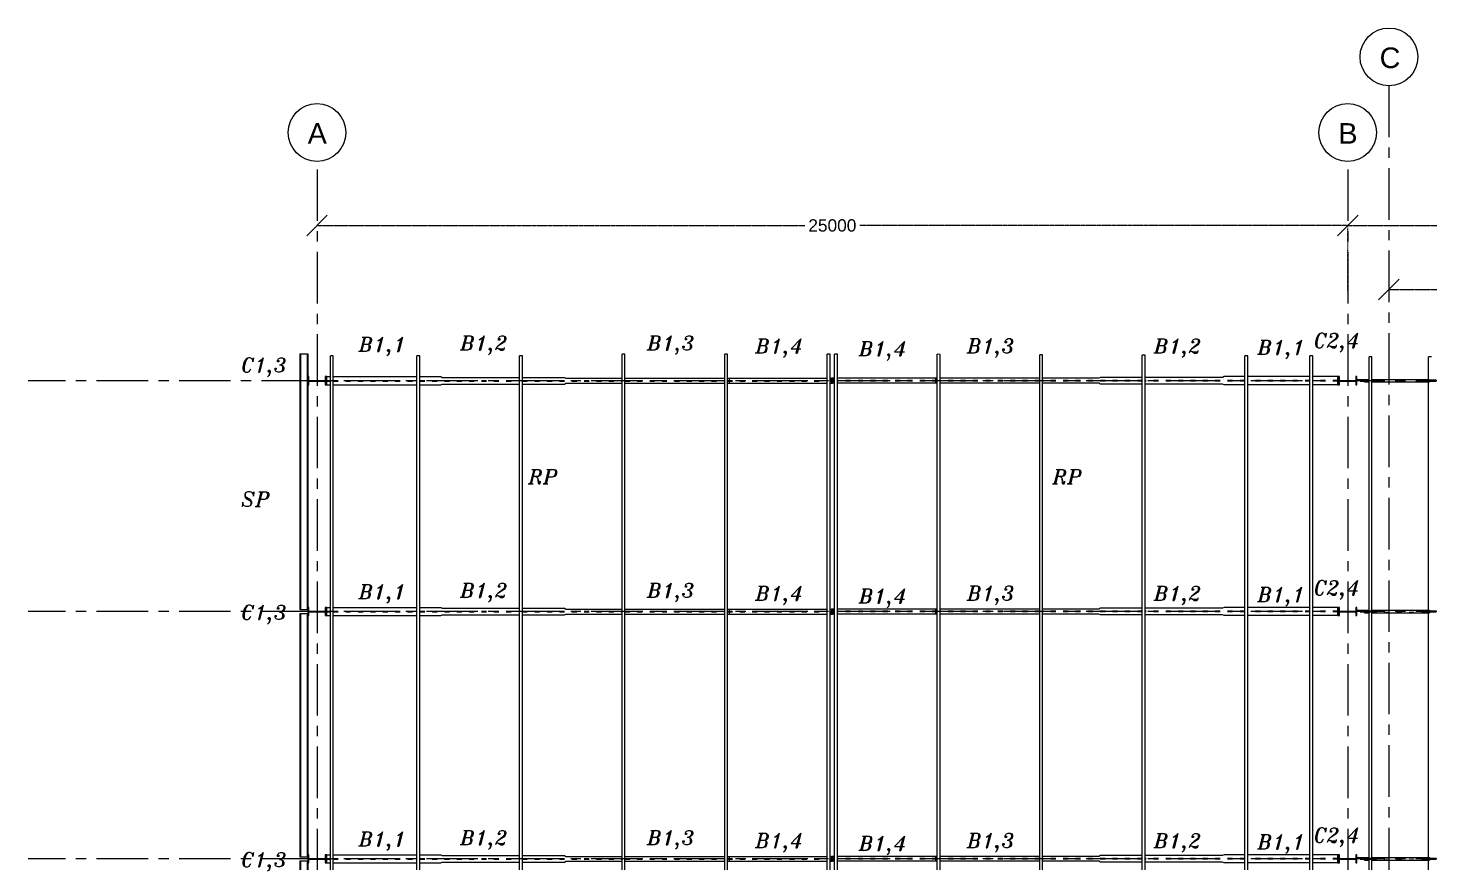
# Model space of a CAD drawing. Header units: inches. Extents: x -15 to 1885144, y -42615 to 866270.
# Drawn here: x 1628025 to 1662029, y 382315 to 402571 of the extents above; entities that cross this region are included whole.
import ezdxf

# ---------------------------------------------------------------- set-up
doc = ezdxf.new("R2010")
doc.units = ezdxf.units.IN
doc.header["$LTSCALE"] = 100
doc.header["$MEASUREMENT"] = 0
for name, pattern in [('CENTER', [2, 1.25, -0.25, 0.25, -0.25]), ('dash line', [30, 12, -18]), ('PHANTOM2', [1.25, 0.625, -0.125, 0.125, -0.125, 0.125, -0.125])]:
    doc.linetypes.add(name, pattern=pattern)
for name, color, linetype in [('axis', 8, 'PHANTOM2'), ('columns', 2, 'Continuous'), ('dimensions', 10, 'PHANTOM2'), ('layout', 7, 'Continuous'), ('purlins', 4, 'Continuous'), ('text', 3, 'Continuous')]:
    doc.layers.add(name, color=color, linetype=linetype)
doc.styles.get("Standard").update_dxf_attribs({"font": 'arial.ttf'})
doc.styles.add('TEXT-3', font='ITALICT.shx', dxfattribs={"height": 350})
doc.dimstyles.new('Dim_1', dxfattribs={"dimtxt": 300, "dimasz": 500, "dimexe": 0.0625, "dimexo": 0.0625, "dimgap": 100, "dimtad": 0, "dimtih": 1, "dimtoh": 1, "dimdec": 0, "dimzin": 0, "dimdsep": 46, "dimtxsty": 'Standard', "dimblk": 'OBLIQUE', "dimcen": 0.09, "dimclrd": 256, "dimclre": 256, "dimclrt": 256, "dimadec": 0, "dimazin": 0, "dimtm": 1e-09, "dimtfac": 1, "dimtdec": 0, "dimtofl": 0, "dimtmove": 0, "dimatfit": 3, "dimfxl": 1, "dimtfillclr": 256, "dimtolj": 1, "dimtzin": 0, "dimlwe": -1, "dimarcsym": 0})
pattern_1 = [(315, (1563145.93208, 1246155.23889), (0.088388347648, 0.088388347648), [])]
pattern_2 = [(315, (-84388.44606, 852140.54364), (0.088388347648, 0.088388347648), [])]

# ---------------------------------------------------------------- blocks, each defined once
blk = doc.blocks.new('_Oblique')
at = {"color": 0, "linetype": 'ByBlock', "lineweight": -2}
blk.add_line((-0.5, -0.5), (0.5, 0.5), dxfattribs=at)
blk = doc.blocks.new('*D1083')
at = {"layer": 'Defpoints', "color": 0, "ltscale": 0.01, "transparency": 16777216}
for p in [(1660034, 397780), (1660034, 396206), (1700034, 396206)]:
    blk.add_point(p, dxfattribs=at)
at = {"layer": 'dimensions', "linetype": 'dash line', "ltscale": 0.01, "transparency": 16777216}
for p, q in [((1660034, 396206), (1660034, 397780)), ((1700034, 396206), (1700034, 397780))]:
    blk.add_line(p, q, dxfattribs=at)
at = {"layer": 'dimensions', "lineweight": -2, "ltscale": 0.01, "transparency": 16777216}
for p, q in [((1660034, 397780), (1679364, 397780)), ((1700034, 397780), (1680704, 397780))]:
    blk.add_line(p, q, dxfattribs=at)
at = {"layer": 'dimensions', "lineweight": -2, "ltscale": 0.01, "transparency": 16777216, "xscale": 500, "yscale": 500, "zscale": 500, "rotation": 180}
blk.add_blockref('_Oblique', (1660034, 397780), dxfattribs=at)
at = {"layer": 'dimensions', "lineweight": -2, "ltscale": 0.01, "transparency": 16777216, "xscale": 500, "yscale": 500, "zscale": 500}
blk.add_blockref('_Oblique', (1700034, 397780), dxfattribs=at)
at = {"layer": 'dimensions', "ltscale": 0.01, "transparency": 16777216, "insert": (1680034, 397780), "char_height": 300, "attachment_point": 5}
blk.add_mtext('\\A1;40000', dxfattribs=at)
blk = doc.blocks.new('*D1084')
at = {"layer": 'Defpoints', "color": 0, "ltscale": 0.01, "transparency": 16777216}
for p in [(1661034, 396229), (1661034, 396207), (1699034, 396207)]:
    blk.add_point(p, dxfattribs=at)
at = {"layer": 'dimensions', "linetype": 'dash line', "ltscale": 0.01, "transparency": 16777216}
for p, q in [((1661034, 396207), (1661034, 396230)), ((1699034, 396207), (1699034, 396230))]:
    blk.add_line(p, q, dxfattribs=at)
at = {"layer": 'dimensions', "lineweight": -2, "ltscale": 0.01, "transparency": 16777216}
for p, q in [((1661034, 396229), (1679370, 396229)), ((1699034, 396229), (1680698, 396229))]:
    blk.add_line(p, q, dxfattribs=at)
at = {"layer": 'dimensions', "lineweight": -2, "ltscale": 0.01, "transparency": 16777216, "xscale": 500, "yscale": 500, "zscale": 500, "rotation": 180}
blk.add_blockref('_Oblique', (1661034, 396229), dxfattribs=at)
at = {"layer": 'dimensions', "lineweight": -2, "ltscale": 0.01, "transparency": 16777216, "xscale": 500, "yscale": 500, "zscale": 500}
blk.add_blockref('_Oblique', (1699034, 396229), dxfattribs=at)
at = {"layer": 'dimensions', "ltscale": 0.01, "transparency": 16777216, "insert": (1680034, 396229), "char_height": 300, "attachment_point": 5}
blk.add_mtext('\\A1;38000', dxfattribs=at)
blk = doc.blocks.new('*D1085')
at = {"layer": 'Defpoints', "color": 0, "ltscale": 0.01, "transparency": 16777216}
for p in [(1635034, 397780), (1635034, 397780), (1660034, 397780)]:
    blk.add_point(p, dxfattribs=at)
at = {"layer": 'dimensions', "linetype": 'dash line', "ltscale": 0.01, "transparency": 16777216}
for p, q in [((1635034, 397780), (1635034, 397780)), ((1660034, 397780), (1660034, 397780))]:
    blk.add_line(p, q, dxfattribs=at)
at = {"layer": 'dimensions', "lineweight": -2, "ltscale": 0.01, "transparency": 16777216}
for p, q in [((1635034, 397780), (1646868, 397780)), ((1660034, 397780), (1648201, 397780))]:
    blk.add_line(p, q, dxfattribs=at)
at = {"layer": 'dimensions', "lineweight": -2, "ltscale": 0.01, "transparency": 16777216, "xscale": 500, "yscale": 500, "zscale": 500, "rotation": 180}
blk.add_blockref('_Oblique', (1635034, 397780), dxfattribs=at)
at = {"layer": 'dimensions', "lineweight": -2, "ltscale": 0.01, "transparency": 16777216, "xscale": 500, "yscale": 500, "zscale": 500}
blk.add_blockref('_Oblique', (1660034, 397780), dxfattribs=at)
at = {"layer": 'dimensions', "ltscale": 0.01, "transparency": 16777216, "insert": (1647534, 397780), "char_height": 300, "attachment_point": 5}
blk.add_mtext('\\A1;25000', dxfattribs=at)
blk = doc.blocks.new('*U1090')
at = {"layer": 'columns', "ltscale": 0.01}
for p, q in [((-12720, 100), (-12720, -100)), ((-12700, 100), (-12720, 100)), ((-12700, -100), (-12700, 100)), ((-12700, 7.5), (-12300, 7.5)), ((-12500, -7.5), (-12500, 7.5)), ((-12300, 100), (-12300, -100)), ((-12280, 100), (-12300, 100)), ((-12280, -100), (-12280, 100)), ((12280, 100), (12280, -100)), ((12300, 100), (12280, 100)), ((12300, -100), (12300, 100)), ((12300, 7.5), (12700, 7.5)), ((12500, -7.5), (12500, 7.5)), ((12700, 100), (12700, -100)), ((12720, 100), (12700, 100)), ((12720, -100), (12720, 100)), ((-12720, -100), (-12700, -100)), ((-12700, -7.5), (-12300, -7.5)), ((-12300, -100), (-12280, -100)), ((12280, -100), (12300, -100)), ((12300, -7.5), (12700, -7.5)), ((12700, -100), (12720, -100))]:
    blk.add_line(p, q, dxfattribs=at)
blk = doc.blocks.new('*U1091')
at = {"layer": 'columns', "color": 0, "linetype": 'ByBlock', "lineweight": -2, "transparency": 16777216}
for p in [(0, 0), (0, -6000)]:
    blk.add_blockref('*U1090', p, dxfattribs=at)
blk = doc.blocks.new('*U1147')
at = {"layer": 'layout', "ltscale": 0.01}
for p, q in [((150, 10), (-150, 10)), ((-150, 10), (-150, -10)), ((150, -10), (150, 10)), ((-150, -10), (150, -10))]:
    blk.add_line(p, q, dxfattribs=at)
blk = doc.blocks.new('*U1148')
at = {"layer": 'layout', "color": 0, "linetype": 'ByBlock', "lineweight": -2, "transparency": 16777216}
for p in [(0, 0), (2000, 0), (4000, 0), (6000, 0), (8000, 0), (10000, 0), (12000, 0), (14000, 0), (16000, 0), (18000, 0)]:
    blk.add_blockref('*U1147', p, dxfattribs=at)
blk = doc.blocks.new('*U1151')
at = {"layer": 'layout', "ltscale": 0.01}
for p, q in [((150, 10), (-150, 10)), ((-150, 10), (-150, -10)), ((150, -10), (150, 10)), ((-150, -10), (150, -10))]:
    blk.add_line(p, q, dxfattribs=at)
blk = doc.blocks.new('*U1152')
at = {"layer": 'layout', "color": 0, "linetype": 'ByBlock', "lineweight": -2, "transparency": 16777216}
for p in [(0, 0), (2000, 0), (4000, 0), (6000, 0), (8000, 0), (10000, 0), (12000, 0), (14000, 0), (16000, 0), (18000, 0)]:
    blk.add_blockref('*U1151', p, dxfattribs=at)
blk = doc.blocks.new('*U1155')
at = {"layer": 'layout', "ltscale": 0.01}
for p, q in [((150, 10), (-150, 10)), ((-150, 10), (-150, -10)), ((150, -10), (150, 10)), ((-150, -10), (150, -10))]:
    blk.add_line(p, q, dxfattribs=at)
blk = doc.blocks.new('*U1156')
at = {"layer": 'layout', "color": 0, "linetype": 'ByBlock', "lineweight": -2, "transparency": 16777216}
for p in [(0, 0), (2000, 0), (4000, 0), (6000, 0), (8000, 0), (10000, 0), (12000, 0), (14000, 0), (16000, 0), (18000, 0)]:
    blk.add_blockref('*U1155', p, dxfattribs=at)
blk = doc.blocks.new('*U1164')
at = {"layer": 'layout', "ltscale": 0.1}
h = blk.add_hatch(color=256, dxfattribs=at)
h.dxf.hatch_style = 1
h.paths.add_polyline_path([(-12280, 60), (-12280, 40), (-12260, 40), (-12260, 60)])
h.paths.add_polyline_path([(-12260, -60), (-12260, -40), (-12280, -40), (-12280, -60)])
h = blk.add_hatch(dxfattribs=at)
h.set_pattern_fill('ANSI31', color=256, angle=-90)
h.set_pattern_definition(pattern_2)
h.paths.add_polyline_path([(0, 45), (-20, 45), (-20, 25), (0, 25)])
h.paths.add_polyline_path([(0, -25), (-20, -25), (-20, -45), (0, -45)])
h = blk.add_hatch(dxfattribs=at)
h.set_pattern_fill('ANSI31', color=256, angle=-90)
h.set_pattern_definition(pattern_2)
h.paths.add_polyline_path([(0, 25), (20, 25), (20, 45), (0, 45)])
h.paths.add_polyline_path([(0, -45), (20, -45), (20, -25), (0, -25)])
h = blk.add_hatch(color=256, dxfattribs=at)
h.dxf.hatch_style = 1
h.paths.add_polyline_path([(12260, 60), (12260, 40), (12280, 40), (12280, 60)])
h.paths.add_polyline_path([(12280, -60), (12280, -40), (12260, -40), (12260, -60)])
for p, q in [((-12280, 100), (-12174, 100)), ((-12260, 100), (-12280, 100)), ((-12280, 100), (-12280, -100)), ((-12260, 60), (-12280, 60)), ((-12260, 40), (-12280, 40)), ((-12260, -100), (-12260, 100)), ((-12104, 100), (-10078, 100)), ((-10008, 100), (-9500, 100)), ((-9500, 100), (-9465, 80)), ((-9465, 80), (-7589, 80)), ((-7520, 80), (-6500, 80)), ((-6500, 80), (-6465, 60)), ((-6465, 60), (-5101, 60)), ((-5031, 60), (-2612, 60)), ((-2542, 60), (-124, 60)), ((-2500, 60), (-2500, -60)), ((-54, 60), (0, 60)), ((-20, 60), (-20, -60)), ((0, 60), (-20, 60)), ((-20, 45), (0, 45)), ((-20, 25), (0, 25)), ((0, 60), (0, -60)), ((54, 60), (0, 60)), ((0, -60), (0, 60)), ((0, 60), (20, 60)), ((0, -60), (0, 60)), ((20, 45), (0, 45)), ((20, 25), (0, 25)), ((20, 60), (20, -60)), ((2542, 60), (124, 60)), ((2500, 60), (2500, -60)), ((5031, 60), (2612, 60)), ((6465, 60), (5101, 60)), ((6500, 80), (6465, 60)), ((7518, 80), (6500, 80)), ((9465, 80), (7587, 80)), ((9500, 100), (9465, 80)), ((10008, 100), (9500, 100)), ((11585, 100), (10078, 100)), ((12280, 100), (11655, 100)), ((12260, -100), (12260, 100)), ((12260, 100), (12280, 100)), ((12260, 60), (12280, 60)), ((12260, 40), (12280, 40)), ((12280, 100), (12280, -100)), ((-12260, -40), (-12280, -40)), ((-12260, -60), (-12280, -60)), ((-12280, -100), (-12174, -100)), ((-12260, -100), (-12280, -100)), ((-12104, -100), (-10078, -100)), ((-10008, -100), (-9500, -100)), ((-9500, -100), (-9465, -80)), ((-9465, -80), (-7589, -80)), ((-7520, -80), (-6500, -80)), ((-6500, -80), (-6465, -60)), ((-6465, -60), (-5101, -60)), ((-5031, -60), (-2612, -60)), ((-2542, -60), (-124, -60)), ((-54, -60), (0, -60)), ((-20, -25), (0, -25)), ((-20, -45), (0, -45)), ((-20, -60), (0, -60)), ((20, -25), (0, -25)), ((20, -45), (0, -45)), ((54, -60), (0, -60)), ((20, -60), (0, -60)), ((2542, -60), (124, -60)), ((5031, -60), (2612, -60)), ((6465, -60), (5101, -60)), ((6500, -80), (6465, -60)), ((7518, -80), (6500, -80)), ((9465, -80), (7587, -80)), ((9500, -100), (9465, -80)), ((10008, -100), (9500, -100)), ((11585, -100), (10078, -100)), ((12280, -100), (11655, -100)), ((12260, -40), (12280, -40)), ((12260, -60), (12280, -60)), ((12260, -100), (12280, -100))]:
    blk.add_line(p, q, dxfattribs=at)
at = {"layer": 'layout', "linetype": 'dash line', "ltscale": 0.1}
for p, q in [((-12260, 7), (-12174, 7)), ((-12104, 7), (-10078, 7)), ((-10008, 7), (-7589, 7)), ((-7520, 7), (-5101, 7)), ((-5031, 7), (-2612, 7)), ((-2542, 7), (-124, 7)), ((-54, 7), (0, 7)), ((54, 7), (0, 7)), ((2542, 7), (124, 7)), ((5031, 7), (2612, 7)), ((7518, 7), (5101, 7)), ((10008, 7), (7587, 7)), ((11585, 7), (10078, 7)), ((12260, 7), (11655, 7)), ((-12260, -8), (-12174, -8)), ((-12104, -8), (-10078, -8)), ((-10008, -8), (-7589, -8)), ((-7520, -8), (-5101, -8)), ((-5031, -8), (-2612, -8)), ((-2542, -8), (-124, -8)), ((-54, -8), (0, -8)), ((54, -8), (0, -8)), ((2542, -8), (124, -8)), ((5031, -8), (2612, -8)), ((7518, -8), (5101, -8)), ((10008, -8), (7587, -8)), ((11585, -8), (10078, -8)), ((12260, -8), (11655, -8))]:
    blk.add_line(p, q, dxfattribs=at)
blk = doc.blocks.new('*U1165')
at = {"layer": 'layout', "color": 0, "linetype": 'ByBlock', "lineweight": -2, "transparency": 16777216}
for p in [(0, 0), (0, -6000)]:
    blk.add_blockref('*U1164', p, dxfattribs=at)
blk = doc.blocks.new('*U1174')
at = {"layer": 'text', "linetype": 'Continuous', "style": 'TEXT-3'}
for s, p in [('C2,4', (12392, 156)), ('C1,3', (-13625, -440))]:
    blk.add_text(s, height=350, dxfattribs=at).set_placement(p)
blk = doc.blocks.new('*U1175')
at = {"layer": 'text', "color": 0, "linetype": 'ByBlock', "lineweight": -2, "transparency": 16777216}
for p in [(0, 66000), (0, 60000), (0, 54000)]:
    blk.add_blockref('*U1174', p, dxfattribs=at)
blk = doc.blocks.new('*U1176')
at = {"layer": 'text', "linetype": 'Continuous', "style": 'TEXT-3'}
for s, p in [('B1,1', (-5428, -140)), ('B1,2', (-2963, -109)), ('B1,3', (1570, -107)), ('B1,4', (4194, -177))]:
    blk.add_text(s, height=350, dxfattribs=at).set_placement(p)
blk = doc.blocks.new('*U1177')
at = {"layer": 'text', "color": 0, "linetype": 'ByBlock', "lineweight": -2, "transparency": 16777216}
for p in [(0, 66000), (0, 60000), (0, 54000)]:
    blk.add_blockref('*U1176', p, dxfattribs=at)
blk = doc.blocks.new('*U1180')
at = {"layer": 'text', "linetype": 'Continuous', "style": 'TEXT-3'}
for s, p in [('B1,4', (-5428, -177)), ('B1,3', (-2803, -107)), ('B1,2', (1730, -109)), ('B1,1', (4244, -140))]:
    blk.add_text(s, height=350, dxfattribs=at).set_placement(p)
blk = doc.blocks.new('*U1181')
at = {"layer": 'text', "color": 0, "linetype": 'ByBlock', "lineweight": -2, "transparency": 16777216}
for p in [(0, 66000), (0, 60000), (0, 54000)]:
    blk.add_blockref('*U1180', p, dxfattribs=at)
blk = doc.blocks.new('*U1182')
at = {"layer": 'text', "linetype": 'Continuous', "style": 'TEXT-3'}
for p in [(-25495, -175), (-12779, -175)]:
    blk.add_text('RP', height=350, dxfattribs=at).set_placement(p)
blk = doc.blocks.new('*U1183')
at = {"layer": 'text', "color": 0, "linetype": 'ByBlock', "lineweight": -2, "transparency": 16777216}
blk.add_blockref('*U1182', (0, 60000), dxfattribs=at)
blk = doc.blocks.new('*U1184')
at = {"layer": 'text', "linetype": 'Continuous', "style": 'TEXT-3'}
blk.add_text('SP', height=350, dxfattribs=at).set_placement((-392, -175))
blk = doc.blocks.new('*U1185')
at = {"layer": 'text', "color": 0, "linetype": 'ByBlock', "lineweight": -2, "transparency": 16777216}
blk.add_blockref('*U1184', (0, 60000), dxfattribs=at)

msp = doc.modelspace()

# ---------------------------------------------------------------- hatches: boundary and pattern name
at = {"layer": 'layout', "ltscale": 0.1}
h = msp.add_hatch(color=256, dxfattribs=at)
h.dxf.hatch_style = 1
h.paths.add_polyline_path([(1635254.378, 394074.695), (1635254.378, 394054.695), (1635274.378, 394054.695), (1635274.378, 394074.695)])
h.paths.add_polyline_path([(1635274.378, 393954.695), (1635274.378, 393974.695), (1635254.378, 393974.695), (1635254.378, 393954.695)])
h = msp.add_hatch(dxfattribs=at)
h.set_pattern_fill('ANSI31', color=256, angle=-90)
h.set_pattern_definition(pattern_1)
h.paths.add_polyline_path([(1647534.378, 394059.695), (1647514.378, 394059.695), (1647514.378, 394039.695), (1647534.378, 394039.695)])
h.paths.add_polyline_path([(1647534.378, 393989.695), (1647514.378, 393989.695), (1647514.378, 393969.695), (1647534.378, 393969.695)])
h = msp.add_hatch(dxfattribs=at)
h.set_pattern_fill('ANSI31', color=256, angle=-90)
h.set_pattern_definition(pattern_1)
h.paths.add_polyline_path([(1647534.378, 394039.695), (1647554.378, 394039.695), (1647554.378, 394059.695), (1647534.378, 394059.695)])
h.paths.add_polyline_path([(1647534.378, 393969.695), (1647554.378, 393969.695), (1647554.378, 393989.695), (1647534.378, 393989.695)])
h = msp.add_hatch(color=256, dxfattribs=at)
h.dxf.hatch_style = 1
h.paths.add_polyline_path([(1659794.378, 394074.695), (1659794.378, 394054.695), (1659814.378, 394054.695), (1659814.378, 394074.695)])
h.paths.add_polyline_path([(1659814.378, 393954.695), (1659814.378, 393974.695), (1659794.378, 393974.695), (1659794.378, 393954.695)])
at = {"layer": 'layout', "ltscale": 0.01}
h = msp.add_hatch(color=256, dxfattribs=at)
h.dxf.hatch_style = 1
h.paths.add_polyline_path([(1660369.378, 394014.695), (1660353.378, 394014.695), (1660353.378, 394004.695), (1660369.378, 394004.695)])
h.paths.add_polyline_path([(1660369.378, 394024.695), (1660353.378, 394024.695), (1660353.378, 394014.695), (1660369.378, 394014.695)])
h.paths.add_polyline_path([(1660369.378, 394044.695), (1660353.378, 394044.695), (1660353.378, 394024.695), (1660369.378, 394024.695)])
h.paths.add_polyline_path([(1660419.378, 394044.695), (1660403.378, 394044.695), (1660403.378, 394024.695), (1660419.378, 394024.695)])
h.paths.add_polyline_path([(1660419.378, 394024.695), (1660403.378, 394024.695), (1660403.378, 394014.695), (1660419.378, 394014.695)])
h.paths.add_polyline_path([(1660419.378, 394014.695), (1660403.378, 394014.695), (1660403.378, 394004.695), (1660419.378, 394004.695)])
h = msp.add_hatch(color=256, dxfattribs=at)
h.dxf.hatch_style = 1
h.paths.add_polyline_path([(1660369.378, 388414.695), (1660353.378, 388414.695), (1660353.378, 388404.695), (1660369.378, 388404.695)])
h.paths.add_polyline_path([(1660369.378, 388424.695), (1660353.378, 388424.695), (1660353.378, 388414.695), (1660369.378, 388414.695)])
h.paths.add_polyline_path([(1660369.378, 388444.695), (1660353.378, 388444.695), (1660353.378, 388424.695), (1660369.378, 388424.695)])
h.paths.add_polyline_path([(1660419.378, 388444.695), (1660403.378, 388444.695), (1660403.378, 388424.695), (1660419.378, 388424.695)])
h.paths.add_polyline_path([(1660419.378, 388424.695), (1660403.378, 388424.695), (1660403.378, 388414.695), (1660419.378, 388414.695)])
h.paths.add_polyline_path([(1660419.378, 388414.695), (1660403.378, 388414.695), (1660403.378, 388404.695), (1660419.378, 388404.695)])
h = msp.add_hatch(color=256, dxfattribs=at)
h.dxf.hatch_style = 1
h.paths.add_polyline_path([(1660369.378, 382414.695), (1660353.378, 382414.695), (1660353.378, 382404.695), (1660369.378, 382404.695)])
h.paths.add_polyline_path([(1660369.378, 382424.695), (1660353.378, 382424.695), (1660353.378, 382414.695), (1660369.378, 382414.695)])
h.paths.add_polyline_path([(1660369.378, 382444.695), (1660353.378, 382444.695), (1660353.378, 382424.695), (1660369.378, 382424.695)])
h.paths.add_polyline_path([(1660419.378, 382444.695), (1660403.378, 382444.695), (1660403.378, 382424.695), (1660419.378, 382424.695)])
h.paths.add_polyline_path([(1660419.378, 382424.695), (1660403.378, 382424.695), (1660403.378, 382414.695), (1660419.378, 382414.695)])
h.paths.add_polyline_path([(1660419.378, 382414.695), (1660403.378, 382414.695), (1660403.378, 382404.695), (1660419.378, 382404.695)])

# ---------------------------------------------------------------- linework, layer by layer
at = {"layer": 'axis', "linetype": 'CENTER', "ltscale": 10}
for p, q in [((1661034.378, 401170.717), (1661034.378, 322514.695)), ((1635034.378, 399140.363), (1635034.378, 322514.695)), ((1660034.378, 399140.363), (1660034.378, 322514.695)), ((1734936.993, 394014.695), (1628025.176, 394014.695)), ((1734936.993, 388414.695), (1628025.176, 388414.695)), ((1734936.993, 382414.695), (1628025.176, 382414.695)), ((1734936.993, 382414.695), (1628025.176, 382414.695)), ((1734936.993, 382414.695), (1628025.176, 382414.695)), ((1734936.993, 382414.695), (1628025.176, 382414.695))]:
    msp.add_line(p, q, dxfattribs=at)
at = {"layer": 'columns', "ltscale": 0.01}
for p, q in [((1634814.378, 394114.695), (1634814.378, 393914.695)), ((1634834.378, 394114.695), (1634814.378, 394114.695)), ((1634834.378, 393914.695), (1634834.378, 394114.695)), ((1635234.378, 394114.695), (1635234.378, 393914.695)), ((1635254.378, 394114.695), (1635234.378, 394114.695)), ((1635254.378, 393914.695), (1635254.378, 394114.695)), ((1659814.378, 394114.695), (1659814.378, 393914.695)), ((1659834.378, 394114.695), (1659814.378, 394114.695)), ((1659834.378, 393914.695), (1659834.378, 394114.695)), ((1660234.378, 394114.695), (1660234.378, 393914.695)), ((1660254.378, 394114.695), (1660234.378, 394114.695)), ((1660254.378, 393914.695), (1660254.378, 394114.695)), ((1634814.378, 393914.695), (1634834.378, 393914.695)), ((1634834.378, 394022.195), (1635234.378, 394022.195)), ((1634834.378, 394007.195), (1635234.378, 394007.195)), ((1635034.378, 394007.195), (1635034.378, 394022.195)), ((1635234.378, 393914.695), (1635254.378, 393914.695)), ((1659814.378, 393914.695), (1659834.378, 393914.695)), ((1659834.378, 394022.195), (1660234.378, 394022.195)), ((1659834.378, 394007.195), (1660234.378, 394007.195)), ((1660034.378, 394007.195), (1660034.378, 394022.195)), ((1660234.378, 393914.695), (1660254.378, 393914.695))]:
    msp.add_line(p, q, dxfattribs=at)
at = {"layer": 'layout', "ltscale": 0.1}
for p, q in [((1635254.378, 394114.695), (1635360.213, 394114.695)), ((1635274.378, 394114.695), (1635254.378, 394114.695)), ((1635254.378, 394114.695), (1635254.378, 393914.695)), ((1635274.378, 393914.695), (1635274.378, 394114.695)), ((1635429.893, 394114.695), (1637456.618, 394114.695)), ((1637526.298, 394114.695), (1638034.378, 394114.695)), ((1638034.378, 394114.695), (1638069.019, 394094.695)), ((1657034.378, 394114.695), (1656999.737, 394094.695)), ((1657542.459, 394114.695), (1657034.378, 394114.695)), ((1659119.489, 394114.695), (1657612.138, 394114.695)), ((1659814.378, 394114.695), (1659189.169, 394114.695)), ((1659794.378, 393914.695), (1659794.378, 394114.695)), ((1659794.378, 394114.695), (1659814.378, 394114.695)), ((1659814.378, 394114.695), (1659814.378, 393914.695)), ((1635274.378, 394074.695), (1635254.378, 394074.695)), ((1635274.378, 394054.695), (1635254.378, 394054.695)), ((1635274.378, 393974.695), (1635254.378, 393974.695)), ((1635274.378, 393954.695), (1635254.378, 393954.695)), ((1635254.378, 393914.695), (1635360.213, 393914.695)), ((1635274.378, 393914.695), (1635254.378, 393914.695)), ((1635429.893, 393914.695), (1637456.618, 393914.695)), ((1637526.298, 393914.695), (1638034.378, 393914.695)), ((1638034.378, 393914.695), (1638069.019, 393934.695)), ((1638069.019, 394094.695), (1639945.177, 394094.695)), ((1638069.019, 393934.695), (1639945.177, 393934.695)), ((1640014.857, 394094.695), (1641034.378, 394094.695)), ((1640014.857, 393934.695), (1641034.378, 393934.695)), ((1641034.378, 394094.695), (1641069.019, 394074.695)), ((1641034.378, 393934.695), (1641069.019, 393954.695)), ((1641069.019, 394074.695), (1642433.736, 394074.695)), ((1641069.019, 393954.695), (1642433.736, 393954.695)), ((1642503.416, 394074.695), (1644922.295, 394074.695)), ((1642503.416, 393954.695), (1644922.295, 393954.695)), ((1644991.975, 394074.695), (1647410.854, 394074.695)), ((1644991.975, 393954.695), (1647410.854, 393954.695)), ((1645034.378, 394074.695), (1645034.378, 393954.695)), ((1647480.534, 394074.695), (1647534.378, 394074.695)), ((1647480.534, 393954.695), (1647534.378, 393954.695)), ((1647514.378, 394074.695), (1647514.378, 393954.695)), ((1647534.378, 394074.695), (1647514.378, 394074.695)), ((1647514.378, 394059.695), (1647534.378, 394059.695)), ((1647514.378, 394039.695), (1647534.378, 394039.695)), ((1647514.378, 393989.695), (1647534.378, 393989.695)), ((1647514.378, 393969.695), (1647534.378, 393969.695)), ((1647514.378, 393954.695), (1647534.378, 393954.695)), ((1647534.378, 394074.695), (1647534.378, 393954.695)), ((1647588.289, 394074.695), (1647534.378, 394074.695)), ((1647534.378, 393954.695), (1647534.378, 394074.695)), ((1647534.378, 394074.695), (1647554.378, 394074.695)), ((1647534.378, 393954.695), (1647534.378, 394074.695)), ((1647554.378, 394059.695), (1647534.378, 394059.695)), ((1647554.378, 394039.695), (1647534.378, 394039.695)), ((1647554.378, 393989.695), (1647534.378, 393989.695)), ((1647554.378, 393969.695), (1647534.378, 393969.695)), ((1647588.289, 393954.695), (1647534.378, 393954.695)), ((1647554.378, 393954.695), (1647534.378, 393954.695)), ((1647554.378, 394074.695), (1647554.378, 393954.695)), ((1650076.848, 394074.695), (1647657.969, 394074.695)), ((1650076.848, 393954.695), (1647657.969, 393954.695)), ((1650034.378, 394074.695), (1650034.378, 393954.695)), ((1652565.407, 394074.695), (1650146.528, 394074.695)), ((1652565.407, 393954.695), (1650146.528, 393954.695)), ((1653999.737, 394074.695), (1652635.087, 394074.695)), ((1653999.737, 393954.695), (1652635.087, 393954.695)), ((1654034.378, 394094.695), (1653999.737, 394074.695)), ((1654034.378, 393934.695), (1653999.737, 393954.695)), ((1655051.976, 394094.695), (1654034.378, 394094.695)), ((1655051.976, 393934.695), (1654034.378, 393934.695)), ((1656999.737, 394094.695), (1655121.655, 394094.695)), ((1656999.737, 393934.695), (1655121.655, 393934.695)), ((1657034.378, 393914.695), (1656999.737, 393934.695)), ((1657542.459, 393914.695), (1657034.378, 393914.695)), ((1659119.489, 393914.695), (1657612.138, 393914.695)), ((1659814.378, 393914.695), (1659189.169, 393914.695)), ((1659794.378, 394074.695), (1659814.378, 394074.695)), ((1659794.378, 394054.695), (1659814.378, 394054.695)), ((1659794.378, 393974.695), (1659814.378, 393974.695)), ((1659794.378, 393954.695), (1659814.378, 393954.695)), ((1659794.378, 393914.695), (1659814.378, 393914.695))]:
    msp.add_line(p, q, dxfattribs=at)
at = {"layer": 'layout', "linetype": 'dash line', "ltscale": 0.1}
for p, q in [((1635274.378, 394022.195), (1635360.213, 394022.195)), ((1635274.378, 394007.195), (1635360.213, 394007.195)), ((1635429.893, 394022.195), (1637456.618, 394022.195)), ((1635429.893, 394007.195), (1637456.618, 394007.195)), ((1637526.298, 394022.195), (1639945.177, 394022.195)), ((1637526.298, 394007.195), (1639945.177, 394007.195)), ((1640014.857, 394022.195), (1642433.736, 394022.195)), ((1640014.857, 394007.195), (1642433.736, 394007.195)), ((1642503.416, 394022.195), (1644922.295, 394022.195)), ((1642503.416, 394007.195), (1644922.295, 394007.195)), ((1644991.975, 394022.195), (1647410.854, 394022.195)), ((1644991.975, 394007.195), (1647410.854, 394007.195)), ((1647480.534, 394022.195), (1647534.378, 394022.195)), ((1647480.534, 394007.195), (1647534.378, 394007.195)), ((1647588.289, 394022.195), (1647534.378, 394022.195)), ((1647588.289, 394007.195), (1647534.378, 394007.195)), ((1650076.848, 394022.195), (1647657.969, 394022.195)), ((1650076.848, 394007.195), (1647657.969, 394007.195)), ((1652565.407, 394022.195), (1650146.528, 394022.195)), ((1652565.407, 394007.195), (1650146.528, 394007.195)), ((1655051.976, 394022.195), (1652635.087, 394022.195)), ((1655051.976, 394007.195), (1652635.087, 394007.195)), ((1657542.459, 394022.195), (1655121.655, 394022.195)), ((1657542.459, 394007.195), (1655121.655, 394007.195)), ((1659119.489, 394022.195), (1657612.138, 394022.195)), ((1659119.489, 394007.195), (1657612.138, 394007.195)), ((1659794.378, 394022.195), (1659189.169, 394022.195)), ((1659794.378, 394007.195), (1659189.169, 394007.195)), ((1660444.378, 394040.695), (1660551.25, 394040.695)), ((1660444.378, 393988.695), (1660551.25, 393988.695)), ((1660621.154, 394040.695), (1662019.378, 394040.695)), ((1660621.154, 393988.695), (1662019.378, 393988.695)), ((1660444.378, 388440.695), (1660551.25, 388440.695)), ((1660444.378, 388388.695), (1660551.25, 388388.695)), ((1660621.154, 388440.695), (1662019.378, 388440.695)), ((1660621.154, 388388.695), (1662019.378, 388388.695)), ((1660444.378, 382440.695), (1660551.25, 382440.695)), ((1660444.378, 382388.695), (1660551.25, 382388.695)), ((1660621.154, 382440.695), (1662019.378, 382440.695)), ((1660621.154, 382388.695), (1662019.378, 382388.695))]:
    msp.add_line(p, q, dxfattribs=at)
at = {"layer": 'layout', "ltscale": 0.01}
for p, q in [((1660254.378, 394044.695), (1660435.378, 394044.695)), ((1660254.378, 394024.695), (1660435.378, 394024.695)), ((1660335.378, 394024.695), (1660504.378, 394024.695)), ((1660335.378, 394004.695), (1660504.378, 394004.695)), ((1660353.378, 394044.695), (1660353.378, 394004.695)), ((1660369.378, 394044.695), (1660369.378, 394004.695)), ((1660403.378, 394044.695), (1660403.378, 394004.695)), ((1660419.378, 394044.695), (1660419.378, 394004.695)), ((1660435.378, 394044.695), (1660435.378, 394024.695)), ((1660444.378, 394044.695), (1660444.378, 394024.695)), ((1660444.378, 394004.695), (1660444.378, 393984.695)), ((1660504.378, 394024.695), (1660504.378, 394004.695)), ((1662019.378, 394044.695), (1662019.378, 394024.695)), ((1662019.378, 394004.695), (1662019.378, 393984.695)), ((1660254.378, 388444.695), (1660435.378, 388444.695)), ((1660254.378, 388424.695), (1660435.378, 388424.695)), ((1660335.378, 388424.695), (1660504.378, 388424.695)), ((1660335.378, 388404.695), (1660504.378, 388404.695)), ((1660353.378, 388444.695), (1660353.378, 388404.695)), ((1660369.378, 388444.695), (1660369.378, 388404.695)), ((1660403.378, 388444.695), (1660403.378, 388404.695)), ((1660419.378, 388444.695), (1660419.378, 388404.695)), ((1660435.378, 388444.695), (1660435.378, 388424.695)), ((1660444.378, 388444.695), (1660444.378, 388424.695)), ((1660444.378, 388404.695), (1660444.378, 388384.695)), ((1660504.378, 388424.695), (1660504.378, 388404.695)), ((1662019.378, 388444.695), (1662019.378, 388424.695)), ((1662019.378, 388404.695), (1662019.378, 388384.695)), ((1660254.378, 382444.695), (1660435.378, 382444.695)), ((1660254.378, 382424.695), (1660435.378, 382424.695)), ((1660335.378, 382424.695), (1660504.378, 382424.695)), ((1660335.378, 382404.695), (1660504.378, 382404.695)), ((1660353.378, 382444.695), (1660353.378, 382404.695)), ((1660369.378, 382444.695), (1660369.378, 382404.695)), ((1660403.378, 382444.695), (1660403.378, 382404.695)), ((1660419.378, 382444.695), (1660419.378, 382404.695)), ((1660435.378, 382444.695), (1660435.378, 382424.695)), ((1660444.378, 382444.695), (1660444.378, 382424.695)), ((1660444.378, 382404.695), (1660444.378, 382384.695)), ((1660504.378, 382424.695), (1660504.378, 382404.695)), ((1662019.378, 382444.695), (1662019.378, 382424.695)), ((1662019.378, 382404.695), (1662019.378, 382384.695))]:
    msp.add_line(p, q, dxfattribs=at)
at = {"layer": 'layout', "linetype": 'dash line', "ltscale": 0.01}
for p, q in [((1660335.378, 394024.695), (1660335.378, 394004.695)), ((1660335.378, 388424.695), (1660335.378, 388404.695)), ((1660335.378, 382424.695), (1660335.378, 382404.695))]:
    msp.add_line(p, q, dxfattribs=at)
at = {"layer": 'layout'}
for p, q in [((1660444.378, 394044.695), (1660551.25, 394044.695)), ((1660444.378, 393984.695), (1660551.25, 393984.695)), ((1660621.154, 394044.695), (1662019.378, 394044.695)), ((1660621.154, 393984.695), (1662019.378, 393984.695)), ((1660444.378, 388444.695), (1660551.25, 388444.695)), ((1660444.378, 388384.695), (1660551.25, 388384.695)), ((1660621.154, 388444.695), (1662019.378, 388444.695)), ((1660621.154, 388384.695), (1662019.378, 388384.695)), ((1660444.378, 382444.695), (1660551.25, 382444.695)), ((1660444.378, 382384.695), (1660551.25, 382384.695)), ((1660621.154, 382444.695), (1662019.378, 382444.695)), ((1660621.154, 382384.695), (1662019.378, 382384.695))]:
    msp.add_line(p, q, dxfattribs=at)
at = {"layer": 'purlins', "ltscale": 0.01}
for p, q in [((1634614.378, 394664.695), (1634614.378, 388464.695)), ((1634614.378, 394664.695), (1634814.378, 394664.695)), ((1634634.378, 394664.695), (1634634.378, 388464.695)), ((1634794.378, 394664.695), (1634794.378, 388464.695)), ((1634814.378, 394664.695), (1634814.378, 388464.695)), ((1635429.893, 394614.695), (1635360.213, 394614.695)), ((1635360.213, 388314.695), (1635360.213, 394614.695)), ((1635429.893, 388314.695), (1635429.893, 394614.695)), ((1637526.298, 394614.695), (1637456.618, 394614.695)), ((1637456.618, 388314.695), (1637456.618, 394614.695)), ((1637526.298, 388314.695), (1637526.298, 394614.695)), ((1640014.857, 394614.695), (1639945.177, 394614.695)), ((1639945.177, 388334.695), (1639945.177, 394614.695)), ((1640014.857, 388334.695), (1640014.857, 394614.695)), ((1642433.736, 388354.695), (1642433.736, 394654.695)), ((1642503.416, 394654.695), (1642433.736, 394654.695)), ((1642503.416, 388354.695), (1642503.416, 394654.695)), ((1644922.295, 388354.695), (1644922.295, 394654.695)), ((1644991.975, 394654.695), (1644922.295, 394654.695)), ((1644991.975, 388354.695), (1644991.975, 394654.695)), ((1647410.854, 388354.695), (1647410.854, 394654.695)), ((1647480.534, 394654.695), (1647410.854, 394654.695)), ((1647480.534, 388354.695), (1647480.534, 394654.695)), ((1647657.969, 394654.695), (1647588.289, 394654.695)), ((1647588.289, 388354.695), (1647588.289, 394654.695)), ((1647657.969, 388354.695), (1647657.969, 394654.695)), ((1650076.848, 388354.695), (1650076.848, 394654.695)), ((1650146.528, 394654.389), (1650076.848, 394654.695)), ((1650146.528, 388354.695), (1650146.528, 394654.389)), ((1652565.407, 388354.695), (1652565.407, 394643.771)), ((1652635.087, 394643.465), (1652565.407, 394643.771)), ((1652635.087, 388354.695), (1652635.087, 394643.465)), ((1655051.976, 388334.695), (1655051.976, 394632.856)), ((1655121.655, 394632.55), (1655051.976, 394632.856)), ((1655121.655, 388334.695), (1655121.655, 394632.55)), ((1657542.459, 388314.695), (1657542.459, 394614.695)), ((1657612.138, 394614.695), (1657542.459, 394614.695)), ((1657612.138, 388314.695), (1657612.138, 394614.695)), ((1659119.489, 388314.695), (1659119.489, 394614.695)), ((1659189.169, 394614.695), (1659119.489, 394614.695)), ((1659189.169, 388314.695), (1659189.169, 394614.695)), ((1660551.25, 388444.695), (1660551.25, 394594.695)), ((1660621.154, 394594.695), (1660551.25, 394594.695)), ((1660621.154, 388444.695), (1660621.154, 394594.695)), ((1661997.468, 388444.695), (1661997.468, 394594.695)), ((1662067.345, 394594.695), (1661997.468, 394594.695)), ((1634614.378, 388464.695), (1634814.378, 388464.695)), ((1634614.378, 388364.695), (1634614.378, 382464.695)), ((1634614.378, 388364.695), (1634814.378, 388364.695)), ((1634634.378, 388364.695), (1634634.378, 382464.695)), ((1634794.378, 388364.695), (1634794.378, 382464.695)), ((1634814.378, 388364.695), (1634814.378, 382464.695)), ((1639945.177, 382334.695), (1639945.177, 388334.695)), ((1640014.857, 382334.695), (1640014.857, 388334.695)), ((1642433.736, 382354.695), (1642433.736, 388354.695)), ((1642503.416, 382354.695), (1642503.416, 388354.695)), ((1644922.295, 382354.695), (1644922.295, 388354.695)), ((1644991.975, 382354.695), (1644991.975, 388354.695)), ((1647410.854, 382354.695), (1647410.854, 388354.695)), ((1647480.534, 382354.695), (1647480.534, 388354.695)), ((1647588.289, 382354.695), (1647588.289, 388354.695)), ((1647657.969, 382354.695), (1647657.969, 388354.695)), ((1650076.848, 382354.695), (1650076.848, 388354.695)), ((1650146.528, 382354.695), (1650146.528, 388354.695)), ((1652565.407, 382354.695), (1652565.407, 388354.695)), ((1652635.087, 382354.695), (1652635.087, 388354.695)), ((1655051.976, 382334.695), (1655051.976, 388334.695)), ((1655121.655, 382334.695), (1655121.655, 388334.695)), ((1660551.25, 388424.695), (1660551.25, 388444.695)), ((1660621.154, 388424.695), (1660551.25, 388424.695)), ((1660551.25, 382444.695), (1660551.25, 388404.695)), ((1660551.25, 388404.695), (1660621.154, 388404.695)), ((1660621.154, 388424.695), (1660621.154, 388444.695)), ((1660621.154, 382444.695), (1660621.154, 388404.695)), ((1661997.468, 388424.695), (1661997.468, 388444.695)), ((1661997.468, 382444.695), (1661997.468, 388404.695)), ((1635360.213, 382314.695), (1635360.213, 388314.695)), ((1635429.893, 382314.695), (1635429.893, 388314.695)), ((1637456.618, 382314.695), (1637456.618, 388314.695)), ((1637526.298, 382314.695), (1637526.298, 388314.695)), ((1657542.459, 382314.695), (1657542.459, 388314.695)), ((1657612.138, 382314.695), (1657612.138, 388314.695)), ((1659119.489, 382314.695), (1659119.489, 388314.695)), ((1659189.169, 382314.695), (1659189.169, 388314.695)), ((1634614.378, 382464.695), (1634814.378, 382464.695)), ((1634614.378, 382364.695), (1634614.378, 376464.695)), ((1634614.378, 382364.695), (1634814.378, 382364.695)), ((1634634.378, 382364.695), (1634634.378, 376464.695)), ((1634794.378, 382364.695), (1634794.378, 376464.695)), ((1634814.378, 382364.695), (1634814.378, 376464.695)), ((1635360.213, 376314.695), (1635360.213, 382314.695)), ((1635429.893, 376314.695), (1635429.893, 382314.695)), ((1637456.618, 376314.695), (1637456.618, 382314.695)), ((1637526.298, 376314.695), (1637526.298, 382314.695)), ((1639945.177, 376334.695), (1639945.177, 382334.695)), ((1640014.857, 376334.695), (1640014.857, 382334.695)), ((1642433.736, 376354.695), (1642433.736, 382354.695)), ((1642503.416, 376354.695), (1642503.416, 382354.695)), ((1644922.295, 376354.695), (1644922.295, 382354.695)), ((1644991.975, 376354.695), (1644991.975, 382354.695)), ((1647410.854, 376354.695), (1647410.854, 382354.695)), ((1647480.534, 376354.695), (1647480.534, 382354.695)), ((1647588.289, 376354.695), (1647588.289, 382354.695)), ((1647657.969, 376354.695), (1647657.969, 382354.695)), ((1650076.848, 376354.695), (1650076.848, 382354.695)), ((1650146.528, 376354.695), (1650146.528, 382354.695)), ((1652565.407, 380923.758), (1652565.407, 382354.695)), ((1652635.087, 380922.21), (1652635.087, 382354.695)), ((1655051.976, 376334.695), (1655051.976, 382334.695)), ((1655121.655, 376334.695), (1655121.655, 382334.695)), ((1657542.459, 376314.695), (1657542.459, 382314.695)), ((1657612.138, 376314.695), (1657612.138, 382314.695)), ((1659119.489, 376314.695), (1659119.489, 382314.695)), ((1659189.169, 376314.695), (1659189.169, 382314.695)), ((1660551.25, 382424.695), (1660551.25, 382444.695)), ((1660621.154, 382424.695), (1660551.25, 382424.695)), ((1660551.25, 376444.695), (1660551.25, 382404.695)), ((1660551.25, 382404.695), (1660621.154, 382404.695)), ((1660621.154, 382424.695), (1660621.154, 382444.695)), ((1660621.154, 376444.695), (1660621.154, 382404.695)), ((1661997.468, 382424.695), (1661997.468, 382444.695)), ((1661997.468, 376444.695), (1661997.468, 382404.695))]:
    msp.add_line(p, q, dxfattribs=at)
at = {"layer": 'text', "ltscale": 10}
for centre in [(1661034.346, 401870.717), (1635034.346, 400035.821), (1660034.346, 400035.821)]:
    msp.add_circle(centre, 700, dxfattribs=at)

# ---------------------------------------------------------------- block references
at = {"layer": 'columns'}
msp.add_blockref('*U1091', (1647534.378, 388414.695), dxfattribs=at)
at = {"layer": 'layout'}
for name, p in [('*U1156', (1662029.378, 394014.695)), ('*U1165', (1647534.378, 388414.695)), ('*U1152', (1662029.378, 388414.695)), ('*U1148', (1662029.378, 382414.695))]:
    msp.add_blockref(name, p, dxfattribs=at)
at = {"layer": 'text'}
for name, p in [('*U1175', (1646816.206, 328658.625)), ('*U1177', (1641468.236, 328860.861)), ('*U1181', (1653600.521, 328791.833)), ('*U1183', (1665651.315, 331684.429)), ('*U1185', (1633582.509, 331140.434))]:
    msp.add_blockref(name, p, dxfattribs=at)

# ---------------------------------------------------------------- texts
at = {"layer": 'text', "ltscale": 0.3, "char_height": 500, "width": 2636.56185, "attachment_point": 1}
for s, insert in [('C', (1660807.987, 402098.63)), ('A', (1634807.987, 400263.735)), ('B', (1659807.987, 400263.735))]:
    msp.add_mtext(s, dxfattribs=dict(at, insert=insert))

# ---------------------------------------------------------------- dimensions: what is measured, and where the dimension line sits
at = {"layer": 'dimensions', "ltscale": 0.01}
for base, p1, p2, picture, middle in [((1635034.378, 397780.148), (1660034.378, 397780.085), (1635034.378, 397780.085), '*D1085', (1647534.378, 397780.148)), ((1660034.378, 397780.085), (1700034.378, 396206.144), (1660034.378, 396206.144), '*D1083', (1680034.378, 397780.085)), ((1661034.378, 396229.487), (1699034.378, 396206.644), (1661034.378, 396206.644), '*D1084', (1680034.378, 396229.487))]:
    dim = msp.add_linear_dim(base=base, p1=p1, p2=p2, dimstyle='Dim_1', dxfattribs=at)
    dim.commit()
    dim.dimension.update_dxf_attribs({"geometry": picture, "text_midpoint": middle})

doc.saveas('drawing.dxf')
